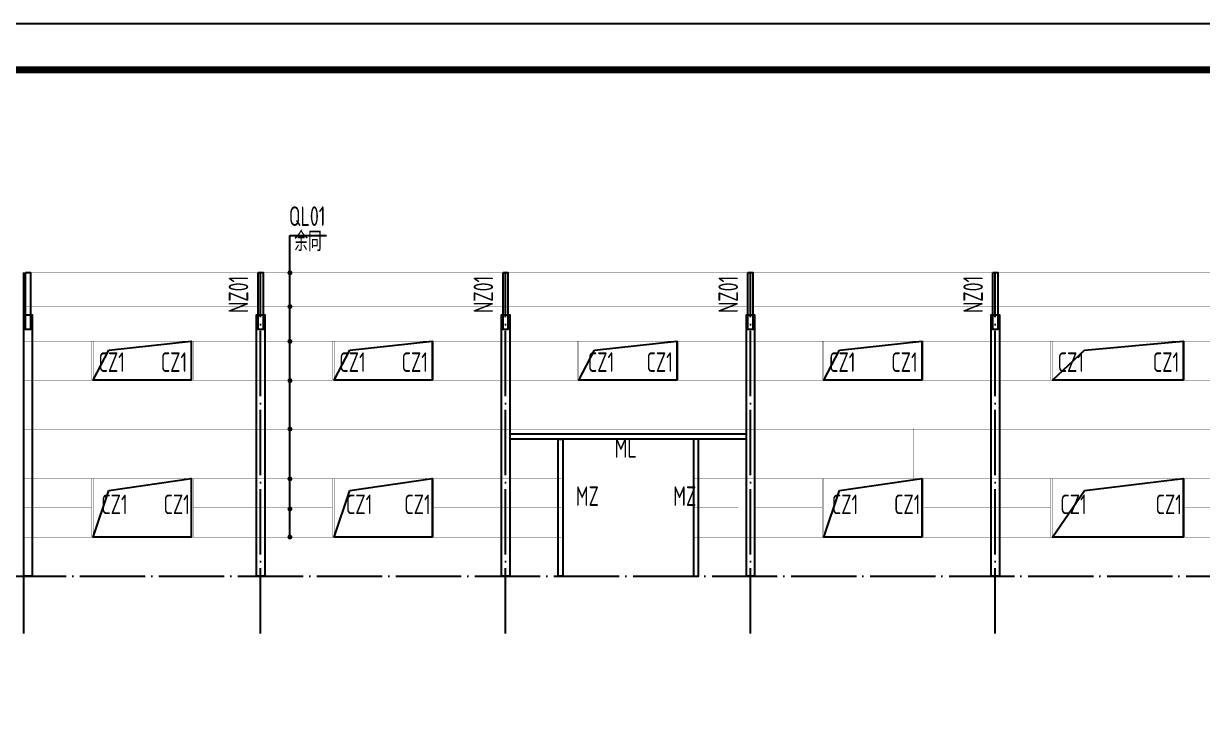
# Model space of a CAD drawing. Extents: x 180850 to 1399066, y 113487 to 334416.
# Drawn here: x 1061753 to 1097858, y 199382 to 220382 of the extents above; entities that cross this region are included whole.
import ezdxf
from ezdxf.enums import TextEntityAlignment as Align

# ---------------------------------------------------------------- set-up
doc = ezdxf.new("R2010")
doc.units = 0
doc.header["$LTSCALE"] = 1000
doc.linetypes.add('DOTE', pattern=[2.42, 2, -0.2, 0.02, -0.2])
doc.layers.add('_0', color=7, linetype='Continuous', lineweight=25)
for name, color, linetype in [('AXIS', 3, 'Continuous'), ('DOTE', 1, 'Continuous'), ('GL', 150, 'Continuous'), ('GZ', 50, 'Continuous'), ('LT', 27, 'Continuous'), ('PUB_DIM', 3, 'Continuous'), ('PUB_TITLE', 4, 'Continuous'), ('TEXT', 7, 'Continuous'), ('THIN', 7, 'Continuous')]:
    doc.layers.add(name, color=color, linetype=linetype)
doc.styles.add('_TCH_DIM_T3', font='SIMPLEX', dxfattribs={"width": 0.705882, "bigfont": 'GBCBIG'})
doc.styles.add('TSSD_Dimension', font='Tssdeng.shx', dxfattribs={"width": 0.8, "bigfont": 'hztxt.shx'})
doc.styles.add('TSSD_Label', font='tssdeng.shx', dxfattribs={"width": 0.7, "bigfont": 'hztxt.shx'})
doc.styles.add('TSSD_Norm', font='tssdeng.shx', dxfattribs={"bigfont": 'hztxt.shx'})
doc.dimstyles.new('_TCH_ARCH&&150', dxfattribs={"dimtxt": 446.25, "dimasz": 150, "dimexe": 375, "dimexo": 450, "dimgap": 189.375, "dimtad": 1, "dimdec": 0, "dimzin": 0, "dimdsep": 46, "dimtxsty": '_TCH_DIM_T3', "dimblk": 'ARCHTICK', "dimcen": 0.09, "dimclrd": 3, "dimclre": 3, "dimclrt": 7, "dimazin": 2, "dimtfac": 1, "dimtdec": 0, "dimtix": 1, "dimtmove": 2, "dimatfit": 3, "dimfxl": 1, "dimtolj": 1, "dimtzin": 0, "dimarcsym": 0})

# ---------------------------------------------------------------- blocks, each defined once
blk = doc.blocks.new('_ArchTick')
at = {"color": 0, "linetype": 'ByBlock', "const_width": 0.4}
blk.add_lwpolyline([(-0.5, -0.5), (0.5, 0.5)], dxfattribs=at)
blk = doc.blocks.new('*D668')
at = {"layer": 'Defpoints', "color": 0, "transparency": 16777216}
for p in [(1060339, 207960), (1061764, 207960), (1061748, 206460)]:
    blk.add_point(p, dxfattribs=at)
at = {"layer": 'PUB_DIM', "color": 3, "lineweight": -2, "transparency": 16777216}
for p, q in [((1061314, 207960), (1059964, 207960)), ((1060339, 206460), (1060339, 207960)), ((1061298, 206460), (1059964, 206460))]:
    blk.add_line(p, q, dxfattribs=at)
at = {"layer": 'PUB_DIM', "color": 3, "lineweight": -2, "transparency": 16777216, "xscale": 150, "yscale": 150, "zscale": 150}
for p, rotation in [((1060339, 207960), 90), ((1060339, 206460), 270)]:
    blk.add_blockref('_ArchTick', p, dxfattribs=dict(at, rotation=rotation))
at = {"layer": 'PUB_DIM', "color": 7, "transparency": 16777216, "insert": (1059927, 207210), "char_height": 446.2, "attachment_point": 5, "rotation": 90, "style": '_TCH_DIM_T3'}
blk.add_mtext('\\A1;1500', dxfattribs=at)
blk = doc.blocks.new('*D669')
at = {"layer": 'Defpoints', "color": 0, "transparency": 16777216}
for p in [(1060339, 210660), (1061748, 210660), (1061764, 209460)]:
    blk.add_point(p, dxfattribs=at)
at = {"layer": 'PUB_DIM', "color": 3, "lineweight": -2, "transparency": 16777216}
for p, q in [((1061298, 210660), (1059964, 210660)), ((1060339, 210660), (1060339, 210810)), ((1060339, 209460), (1060339, 210660)), ((1061314, 209460), (1059964, 209460)), ((1060339, 209460), (1060339, 209310))]:
    blk.add_line(p, q, dxfattribs=at)
at = {"layer": 'PUB_DIM', "color": 3, "lineweight": -2, "transparency": 16777216, "xscale": 150, "yscale": 150, "zscale": 150}
for p, rotation in [((1060339, 210660), 270), ((1060339, 209460), 90)]:
    blk.add_blockref('_ArchTick', p, dxfattribs=dict(at, rotation=rotation))
at = {"layer": 'PUB_DIM', "color": 7, "transparency": 16777216, "insert": (1059927, 210060), "char_height": 446.2, "attachment_point": 5, "rotation": 90, "style": '_TCH_DIM_T3'}
blk.add_mtext('\\A1;1200', dxfattribs=at)
blk = doc.blocks.new('*D670')
at = {"layer": 'Defpoints', "color": 0, "transparency": 16777216}
for p in [(1060306, 211710), (1061764, 211710), (1061748, 210660)]:
    blk.add_point(p, dxfattribs=at)
at = {"layer": 'PUB_DIM', "color": 3, "lineweight": -2, "transparency": 16777216}
for p, q in [((1061314, 211710), (1059931, 211710)), ((1060306, 211710), (1060306, 211860)), ((1060306, 210660), (1060306, 211710)), ((1061298, 210660), (1059931, 210660)), ((1060306, 210660), (1060306, 210510))]:
    blk.add_line(p, q, dxfattribs=at)
at = {"layer": 'PUB_DIM', "color": 3, "lineweight": -2, "transparency": 16777216, "xscale": 150, "yscale": 150, "zscale": 150}
for p, rotation in [((1060306, 211710), 270), ((1060306, 210660), 90)]:
    blk.add_blockref('_ArchTick', p, dxfattribs=dict(at, rotation=rotation))
at = {"layer": 'PUB_DIM', "color": 7, "transparency": 16777216, "insert": (1059893, 211185), "char_height": 446.2, "attachment_point": 5, "rotation": 90, "style": '_TCH_DIM_T3'}
blk.add_mtext('\\A1;1050', dxfattribs=at)
blk = doc.blocks.new('*D671')
at = {"color": 3, "lineweight": -2, "transparency": 16777216}
for p, q in [((1061278, 212760), (1058839, 212760)), ((1059214, 203460), (1059214, 212760)), ((1061314, 203460), (1058839, 203460))]:
    blk.add_line(p, q, dxfattribs=at)
at = {"layer": 'Defpoints', "color": 0, "transparency": 16777216}
for p in [(1059214, 212760), (1061728, 212760), (1061764, 203460)]:
    blk.add_point(p, dxfattribs=at)
at = {"color": 3, "lineweight": -2, "transparency": 16777216, "xscale": 150, "yscale": 150, "zscale": 150}
for p, rotation in [((1059214, 212760), 90), ((1059214, 203460), 270)]:
    blk.add_blockref('_ArchTick', p, dxfattribs=dict(at, rotation=rotation))
at = {"color": 7, "transparency": 16777216, "insert": (1058802, 208110), "char_height": 446.2, "attachment_point": 5, "rotation": 90, "style": '_TCH_DIM_T3'}
blk.add_mtext('\\A1;9300', dxfattribs=at)
blk = doc.blocks.new('*D672')
at = {"layer": 'Defpoints', "color": 0, "transparency": 16777216}
for p in [(1061748, 209460), (1060339, 207960), (1061764, 207960)]:
    blk.add_point(p, dxfattribs=at)
at = {"layer": 'PUB_DIM', "color": 3, "lineweight": -2, "transparency": 16777216}
for p, q in [((1061298, 209460), (1059964, 209460)), ((1060339, 209460), (1060339, 207960)), ((1061314, 207960), (1059964, 207960))]:
    blk.add_line(p, q, dxfattribs=at)
at = {"layer": 'PUB_DIM', "color": 3, "lineweight": -2, "transparency": 16777216, "xscale": 150, "yscale": 150, "zscale": 150}
for p, rotation in [((1060339, 209460), 90), ((1060339, 207960), 270)]:
    blk.add_blockref('_ArchTick', p, dxfattribs=dict(at, rotation=rotation))
at = {"layer": 'PUB_DIM', "color": 7, "transparency": 16777216, "insert": (1059927, 208710), "char_height": 446.2, "attachment_point": 5, "rotation": 90, "style": '_TCH_DIM_T3'}
blk.add_mtext('\\A1;1500', dxfattribs=at)
blk = doc.blocks.new('*D681')
at = {"layer": 'Defpoints', "color": 0, "transparency": 16777216}
for p in [(1061748, 212760), (1060306, 211710), (1061764, 211710)]:
    blk.add_point(p, dxfattribs=at)
at = {"layer": 'PUB_DIM', "color": 3, "lineweight": -2, "transparency": 16777216}
for p, q in [((1061298, 212760), (1059931, 212760)), ((1060306, 212760), (1060306, 212910)), ((1060306, 212760), (1060306, 211710)), ((1061314, 211710), (1059931, 211710)), ((1060306, 211710), (1060306, 211560))]:
    blk.add_line(p, q, dxfattribs=at)
at = {"layer": 'PUB_DIM', "color": 3, "lineweight": -2, "transparency": 16777216, "xscale": 150, "yscale": 150, "zscale": 150}
for p, rotation in [((1060306, 212760), 270), ((1060306, 211710), 90)]:
    blk.add_blockref('_ArchTick', p, dxfattribs=dict(at, rotation=rotation))
at = {"layer": 'PUB_DIM', "color": 7, "transparency": 16777216, "insert": (1059893, 212235), "char_height": 446.2, "attachment_point": 5, "rotation": 90, "style": '_TCH_DIM_T3'}
blk.add_mtext('\\A1;1050', dxfattribs=at)

msp = doc.modelspace()

# ---------------------------------------------------------------- linework, layer by layer
at = {"layer": '_0', "color": 1, "const_width": 75}
for points in [[(1069872.73, 212751.32, 1), (1069947.73, 212751.32, 1)], [(1069872.73, 211715.39, 1), (1069947.73, 211715.39, 1)], [(1069872.73, 210649.72, 1), (1069947.73, 210649.72, 1)], [(1069874.55, 209449.72, 1), (1069949.55, 209449.72, 1)], [(1069872.73, 207966.93, 1), (1069947.73, 207966.93, 1)], [(1069872.73, 206442.35, 1), (1069947.73, 206442.35, 1)], [(1069872.73, 205520.72, 1), (1069947.73, 205520.72, 1)], [(1069872.73, 204660.13, 1), (1069947.73, 204660.13, 1)]]:
    msp.add_lwpolyline(points, format="xyb", close=True, dxfattribs=at)
at = {"layer": 'AXIS', "linetype": 'ByBlock'}
for p, q in [((1069910.23, 204601.07), (1069910.23, 213897.73)), ((1069910.23, 213897.73), (1071027.27, 213897.73))]:
    msp.add_line(p, q, dxfattribs=at)
at = {"layer": 'AXIS', "color": 6, "linetype": 'ByBlock'}
for p, q in [((1083888.63, 207810.13), (1076638.63, 207810.13)), ((1083888.63, 207660.13), (1076638.63, 207660.13))]:
    msp.add_line(p, q, dxfattribs=at)
at = {"layer": 'AXIS', "color": 3, "linetype": 'ByBlock', "const_width": 1}
for points in [[(1064083.63, 211680.13), (1064083.63, 211740.13), (1064083.63, 212730.13), (1064083.63, 212790.13)], [(1066683.63, 211680.13), (1066683.63, 211740.13), (1066683.63, 212730.13), (1066683.63, 212790.13)], [(1071458.63, 211680.13), (1071458.63, 211740.13), (1071458.63, 212730.13), (1071458.63, 212790.13)], [(1074058.63, 211680.13), (1074058.63, 211740.13), (1074058.63, 212730.13), (1074058.63, 212790.13)], [(1078958.63, 211680.13), (1078958.63, 211740.13), (1078958.63, 212730.13), (1078958.63, 212790.13)], [(1081558.63, 211680.13), (1081558.63, 211740.13), (1081558.63, 212730.13), (1081558.63, 212790.13)], [(1086458.63, 211680.13), (1086458.63, 211740.13), (1086458.63, 212730.13), (1086458.63, 212790.13)], [(1089058.63, 211680.13), (1089058.63, 211740.13), (1089058.63, 212730.13), (1089058.63, 212790.13)], [(1093958.63, 211680.13), (1093958.63, 211740.13), (1093958.63, 212730.13), (1093958.63, 212790.13)], [(1096558.63, 211680.13), (1096558.63, 211740.13), (1096558.63, 212730.13), (1096558.63, 212790.13)], [(1064148.63, 210626.76), (1064148.63, 210686.76), (1064148.63, 211680.13), (1064148.63, 211740.13)], [(1066628.63, 210626.76), (1066628.63, 210686.76), (1066628.63, 211680.13), (1066628.63, 211740.13)], [(1071523.63, 210626.76), (1071523.63, 210686.76), (1071523.63, 211680.13), (1071523.63, 211740.13)], [(1074003.63, 210626.76), (1074003.63, 210686.76), (1074003.63, 211680.13), (1074003.63, 211740.13)], [(1079023.63, 210626.76), (1079023.63, 210686.76), (1079023.63, 211680.13), (1079023.63, 211740.13)], [(1081503.63, 210626.76), (1081503.63, 210686.76), (1081503.63, 211680.13), (1081503.63, 211740.13)], [(1086523.63, 210626.76), (1086523.63, 210686.76), (1086523.63, 211680.13), (1086523.63, 211740.13)], [(1089003.63, 210626.76), (1089003.63, 210686.76), (1089003.63, 211680.13), (1089003.63, 211740.13)], [(1094023.63, 210626.76), (1094023.63, 210686.76), (1094023.63, 211680.13), (1094023.63, 211740.13)], [(1096503.63, 210626.76), (1096503.63, 210686.76), (1096503.63, 211680.13), (1096503.63, 211740.13)], [(1064083.63, 207926.76), (1064083.63, 207986.76), (1064083.63, 209426.76), (1064083.63, 209486.76)], [(1066683.63, 207926.76), (1066683.63, 207986.76), (1066683.63, 209426.76), (1066683.63, 209486.76)], [(1071458.63, 207926.76), (1071458.63, 207986.76), (1071458.63, 209426.76), (1071458.63, 209486.76)], [(1074058.63, 207926.76), (1074058.63, 207986.76), (1074058.63, 209426.76), (1074058.63, 209486.76)], [(1078958.63, 207926.76), (1078958.63, 207986.76), (1078958.63, 209426.76), (1078958.63, 209486.76)], [(1081558.63, 207926.76), (1081558.63, 207986.76), (1081558.63, 209426.76), (1081558.63, 209486.76)], [(1086458.63, 207926.76), (1086458.63, 207986.76), (1086458.63, 209426.76), (1086458.63, 209486.76)], [(1089058.63, 207926.76), (1089058.63, 207986.76), (1089058.63, 209426.76), (1089058.63, 209486.76)], [(1093958.63, 207926.76), (1093958.63, 207986.76), (1093958.63, 209426.76), (1093958.63, 209486.76)], [(1096558.63, 207926.76), (1096558.63, 207986.76), (1096558.63, 209426.76), (1096558.63, 209486.76)], [(1064143.63, 206426.76), (1064143.63, 206486.76), (1064143.63, 207926.76), (1064143.63, 207986.76)], [(1066623.63, 206426.76), (1066623.63, 206486.76), (1066623.63, 207926.76), (1066623.63, 207986.76)], [(1071518.63, 206426.76), (1071518.63, 206486.76), (1071518.63, 207926.76), (1071518.63, 207986.76)], [(1073998.63, 206426.76), (1073998.63, 206486.76), (1073998.63, 207926.76), (1073998.63, 207986.76)], [(1086518.63, 206426.76), (1086518.63, 206486.76), (1086518.63, 207926.76), (1086518.63, 207986.76)], [(1088998.63, 206426.76), (1088998.63, 206486.76), (1088998.63, 207926.76), (1088998.63, 207986.76)], [(1094018.63, 206426.76), (1094018.63, 206486.76), (1094018.63, 207926.76), (1094018.63, 207986.76)], [(1096498.63, 206426.76), (1096498.63, 206486.76), (1096498.63, 207926.76), (1096498.63, 207986.76)]]:
    msp.add_lwpolyline(points, dxfattribs=at)
at = {"layer": 'AXIS', "color": 6, "linetype": 'ByBlock'}
for points in [[(1078121.63, 207660.13), (1078271.63, 207660.13), (1078271.63, 203460.13), (1078121.63, 203460.13)], [(1082421.63, 207660.13), (1082271.63, 207660.13), (1082271.63, 203460.13), (1082421.63, 203460.13)]]:
    msp.add_lwpolyline(points, close=True, dxfattribs=at)
at = {"layer": 'DOTE', "linetype": 'DOTE'}
for p, q in [((1061763.63, 201710.13), (1061763.63, 212760.13)), ((1069013.63, 201710.13), (1069013.63, 212760.13)), ((1076513.63, 201710.13), (1076513.63, 212760.13)), ((1084013.63, 201710.13), (1084013.63, 212760.13)), ((1091513.63, 201710.13), (1091513.63, 212760.13)), ((1061057.98, 203460.13), (1122686.68, 203460.13))]:
    msp.add_line(p, q, dxfattribs=at)
at = {"layer": 'GL'}
for points in [[(1064367.58, 210384.85), (1066888.63, 210660.13), (1066888.63, 209460.13), (1063888.63, 209460.13)], [(1071742.58, 210384.85), (1074263.63, 210660.13), (1074263.63, 209460.13), (1071263.63, 209460.13)], [(1079242.58, 210384.85), (1081763.63, 210660.13), (1081763.63, 209460.13), (1078763.63, 209460.13)], [(1086742.58, 210384.85), (1089263.63, 210660.13), (1089263.63, 209460.13), (1086263.63, 209460.13)], [(1094242.58, 210384.85), (1097263.63, 210660.13), (1097263.63, 209460.13), (1093263.63, 209460.13)], [(1064367.58, 206089.84), (1066888.63, 206456.76), (1066888.63, 204660.13), (1063888.63, 204660.13)], [(1071742.58, 206089.84), (1074263.63, 206456.76), (1074263.63, 204660.13), (1071263.63, 204660.13)], [(1086742.58, 206089.84), (1089263.63, 206456.76), (1089263.63, 204660.13), (1086263.63, 204660.13)], [(1094242.58, 206089.84), (1097263.63, 206456.76), (1097263.63, 204660.13), (1093263.63, 204660.13)]]:
    msp.add_lwpolyline(points, close=True, dxfattribs=at)
at = {"layer": 'GZ'}
for points in [[(1061814.41, 212760.13), (1061964.41, 212760.13), (1061964.41, 211013.86), (1061814.41, 211013.86)], [(1068938.63, 212760.13), (1069088.63, 212760.13), (1069088.63, 211013.86), (1068938.63, 211013.86)], [(1076438.63, 212760.13), (1076588.63, 212760.13), (1076588.63, 211013.86), (1076438.63, 211013.86)], [(1083938.63, 212760.13), (1084088.63, 212760.13), (1084088.63, 211013.86), (1083938.63, 211013.86)], [(1091438.63, 212760.13), (1091588.63, 212760.13), (1091588.63, 211013.86), (1091438.63, 211013.86)], [(1061763.63, 203460.13), (1061763.63, 211460.13), (1062013.63, 211460.13), (1062013.63, 203460.13)], [(1068891.63, 203460.13), (1068891.63, 211460.13), (1069141.63, 211460.13), (1069141.63, 203460.13)], [(1076391.63, 203460.13), (1076391.63, 211460.13), (1076641.63, 211460.13), (1076641.63, 203460.13)], [(1083891.63, 203460.13), (1083891.63, 211460.13), (1084141.63, 211460.13), (1084141.63, 203460.13)], [(1091391.63, 203460.13), (1091391.63, 211460.13), (1091641.63, 211460.13), (1091641.63, 203460.13)]]:
    msp.add_lwpolyline(points, close=True, dxfattribs=at)
at = {"layer": 'LT', "linetype": 'ByBlock', "const_width": 10}
for points in [[(1121863.63, 212760.13), (1061763.63, 212760.13)], [(1121863.63, 211710.13), (1061763.63, 211710.13)], [(1121863.63, 210660.13), (1061763.63, 210660.13)], [(1121863.63, 209460.13), (1061763.63, 209460.13)], [(1121413.85, 207960.13), (1061763.63, 207960.13)], [(1078271.63, 206456.76), (1061763.63, 206456.76)], [(1100771.63, 206456.76), (1082271.63, 206456.76)], [(1063831.67, 205558.44), (1061763.63, 205558.44)], [(1066945.59, 205558.44), (1071206.67, 205558.44)], [(1078271.63, 205558.44), (1074320.59, 205558.44)], [(1082271.63, 205560.13), (1086206.67, 205558.44)], [(1093206.67, 205558.44), (1089320.59, 205558.44)], [(1100771.63, 205558.44), (1097320.59, 205558.44)], [(1078271.63, 204660.13), (1061763.63, 204660.13)], [(1100771.63, 204660.13), (1082271.63, 204660.13)]]:
    msp.add_lwpolyline(points, dxfattribs=at)
for points in [[(1063831.67, 210660.13), (1063888.63, 210660.13), (1063888.63, 209460.13), (1063831.67, 209460.13)], [(1066945.59, 210660.13), (1066888.63, 210660.13), (1066888.63, 209460.13), (1066945.59, 209460.13)], [(1071206.67, 210660.13), (1071263.63, 210660.13), (1071263.63, 209460.13), (1071206.67, 209460.13)], [(1074320.59, 210660.13), (1074263.63, 210660.13), (1074263.63, 209460.13), (1074320.59, 209460.13)], [(1078706.67, 210660.13), (1078763.63, 210660.13), (1078763.63, 209460.13), (1078706.67, 209460.13)], [(1081820.59, 210660.13), (1081763.63, 210660.13), (1081763.63, 209460.13), (1081820.59, 209460.13)], [(1086206.67, 210660.13), (1086263.63, 210660.13), (1086263.63, 209460.13), (1086206.67, 209460.13)], [(1089320.59, 210660.13), (1089263.63, 210660.13), (1089263.63, 209460.13), (1089320.59, 209460.13)], [(1093206.67, 210660.13), (1093263.63, 210660.13), (1093263.63, 209460.13), (1093206.67, 209460.13)], [(1097320.59, 210660.13), (1097263.63, 210660.13), (1097263.63, 209460.13), (1097320.59, 209460.13)], [(1063831.67, 206456.76), (1063888.63, 206456.76), (1063888.63, 204660.13), (1063831.67, 204660.13)], [(1066945.59, 206456.76), (1066888.63, 206456.76), (1066888.63, 204660.13), (1066945.59, 204660.13)], [(1071206.67, 206456.76), (1071263.63, 206456.76), (1071263.63, 204660.13), (1071206.67, 204660.13)], [(1074320.59, 206456.76), (1074263.63, 206456.76), (1074263.63, 204660.13), (1074320.59, 204660.13)], [(1086206.67, 206456.76), (1086263.63, 206456.76), (1086263.63, 204660.13), (1086206.67, 204660.13)], [(1089320.59, 206456.76), (1089263.63, 206456.76), (1089263.63, 204660.13), (1089320.59, 204660.13)], [(1093206.67, 206456.76), (1093263.63, 206456.76), (1093263.63, 204660.13), (1093206.67, 204660.13)], [(1097320.59, 206456.76), (1097263.63, 206456.76), (1097263.63, 204660.13), (1097320.59, 204660.13)]]:
    msp.add_lwpolyline(points, close=True, dxfattribs=at)
at = {"layer": 'PUB_TITLE'}
msp.add_lwpolyline([(1041333.16, 220381.89), (1189933.16, 220381.89), (1189933.16, 136381.97), (1041333.16, 136381.97)], close=True, dxfattribs=at)
at = {"layer": 'PUB_TITLE', "const_width": 212.12}
msp.add_lwpolyline([(1044868.51, 137796.11), (1044868.51, 218967.75), (1188519.02, 218967.75), (1188519.02, 137796.11)], close=True, dxfattribs=at)

# ---------------------------------------------------------------- texts
at = {"layer": 'TEXT', "style": 'TSSD_Label', "width": 0.7}
msp.add_text('QL01', height=600, dxfattribs=at).set_placement((1070996.24, 214005.55), align=Align.BOTTOM_RIGHT)
at = {"layer": 'TEXT', "style": 'TSSD_Norm', "width": 0.7}
for p in [(1068634.62, 211520.32), (1076134.62, 211520.32), (1083634.62, 211520.32), (1091134.62, 211520.32)]:
    msp.add_text('NZ01', height=600, rotation=90, dxfattribs=at).set_placement(p)
at = {"layer": 'TEXT', "style": 'TSSD_Label', "width": 0.7}
for s, p in [('CZ1', (1064048.62, 209716.03)), ('CZ1', (1065954.94, 209716.03)), ('CZ1', (1071423.62, 209716.03)), ('CZ1', (1073329.94, 209716.03)), ('CZ1', (1079033.65, 209716.03)), ('CZ1', (1080829.94, 209716.03)), ('CZ1', (1086423.62, 209716.03)), ('CZ1', (1088329.94, 209716.03)), ('CZ1', (1093423.62, 209716.03)), ('CZ1', (1096338.47, 209716.03)), ('ML', (1079853.98, 207086.81)), ('MZ', (1078666.1, 205612.76)), ('MZ', (1081648.75, 205612.76)), ('CZ1', (1064132.34, 205360.59)), ('CZ1', (1066038.66, 205360.59)), ('CZ1', (1071625.9, 205360.59)), ('CZ1', (1073413.66, 205360.59)), ('CZ1', (1086507.34, 205360.59)), ('CZ1', (1088413.66, 205360.59)), ('CZ1', (1093507.34, 205360.59)), ('CZ1', (1096422.18, 205360.59))]:
    msp.add_text(s, height=600, dxfattribs=at).set_placement(p)
at = {"layer": 'THIN', "style": 'TSSD_Dimension', "width": 0.7}
msp.add_text('余同', height=600, dxfattribs=at).set_placement((1070883.31, 213233.41), align=Align.BOTTOM_RIGHT)

# ---------------------------------------------------------------- dimensions: what is measured, and where the dimension line sits
dim = msp.add_linear_dim(base=(1059214.05, 212760.13), p1=(1061763.63, 203460.13), p2=(1061728.09, 212760.13), angle=90, dimstyle='_TCH_ARCH&&150')
dim.commit()
dim.dimension.update_dxf_attribs({"geometry": '*D671', "text_midpoint": (1058801.55, 208110.13)})
at = {"layer": 'PUB_DIM'}
for base, p1, p2, angle, picture, middle in [((1060305.99, 211710.13), (1061747.57, 212760.13), (1061763.63, 211710.13), 270, '*D681', (1059893.49, 212235.13)), ((1060305.99, 211710.13), (1061747.57, 210660.13), (1061763.63, 211710.13), 90, '*D670', (1059893.49, 211185.13)), ((1060339.28, 210660.13), (1061763.63, 209460.13), (1061747.57, 210660.13), 90, '*D669', (1059926.78, 210060.13)), ((1060339.28, 207960.13), (1061747.57, 209460.05), (1061763.63, 207960.13), 270, '*D672', (1059926.78, 208710.09)), ((1060339.28, 207960.13), (1061747.57, 206460.21), (1061763.63, 207960.13), 90, '*D668', (1059926.78, 207210.17))]:
    dim = msp.add_linear_dim(base=base, p1=p1, p2=p2, angle=angle, dimstyle='_TCH_ARCH&&150', dxfattribs=at)
    dim.commit()
    dim.dimension.update_dxf_attribs({"geometry": picture, "text_midpoint": middle})

doc.saveas('drawing.dxf')
